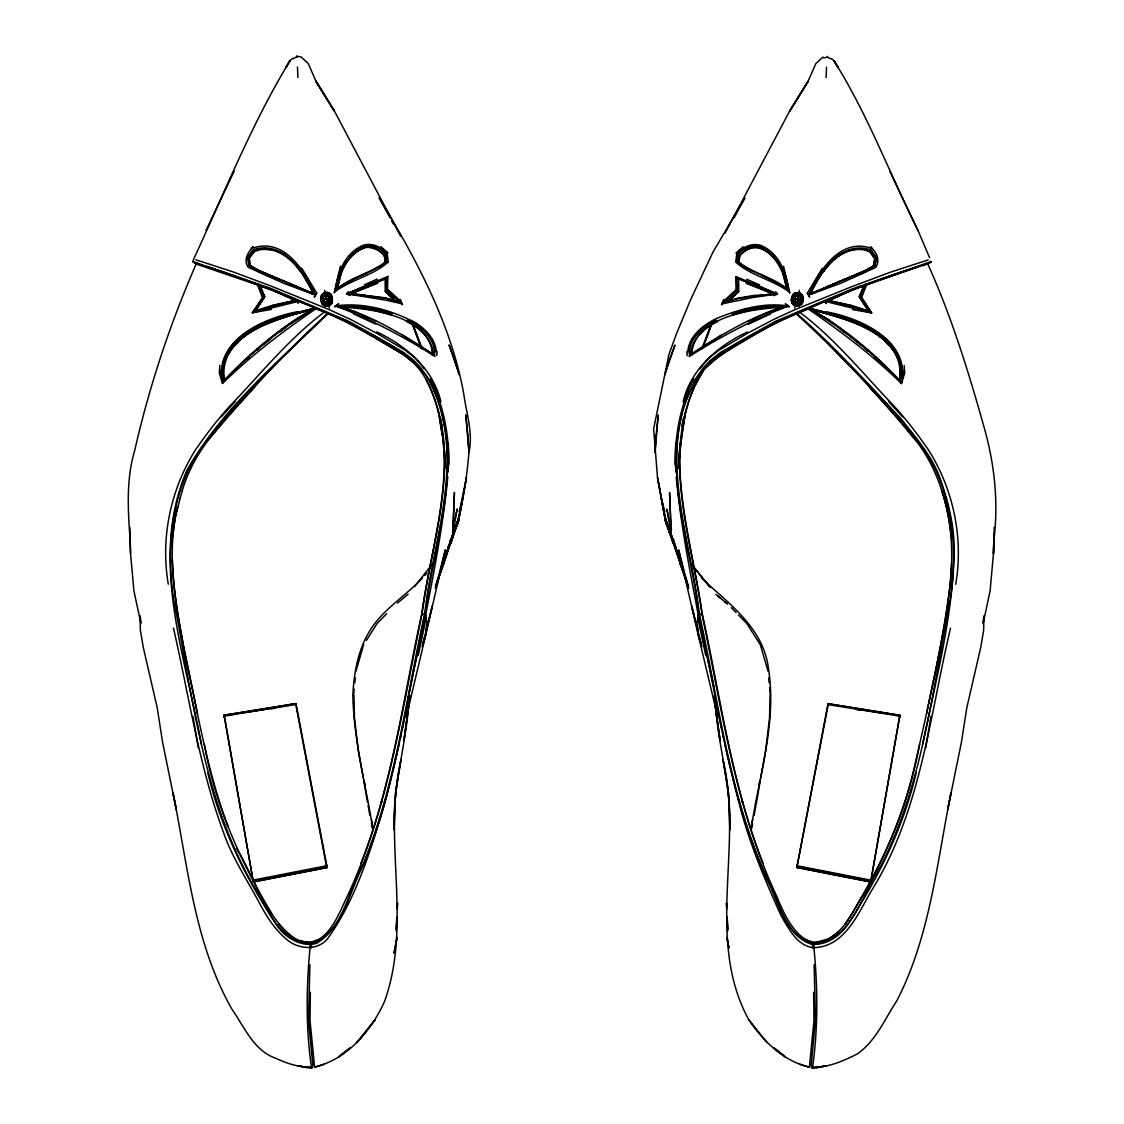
<?xml version="1.0" encoding="UTF-8"?>
<svg xmlns="http://www.w3.org/2000/svg" width="1124" height="1124" viewBox="0 0 1124 1124"><rect width="100%" height="100%" fill="white"/><g stroke="black" fill="none" stroke-linecap="round" stroke-linejoin="round"><path stroke-width="1.5" d="M994.248 527.254L993.447 553.851L990.089 590.985L983.079 623.75M727.804 302.23L738.524 291.706L738.313 279.216M223.016 373.379L223.226 365.061L225.812 358.767M679.177 467.205L679.303 451.792M310.35 992.267L310.027 1020.55L314.594 1067.069C347.19 1059.328 371.257 1030.891 384.534 1001.484C412.62 923.071 382.202 839.164 401.057 759.543L395.507 792.715L394.145 829.99C392.543 788.36 405.118 748.233 408.49 706.996L403.881 740.618L410.134 695.911M796.832 292.662L794.317 293.87L792.167 297.186L794.148 294.095L800.836 294.643L800.892 296.834L802.466 297.776L801.215 303.213C799.206 309.732 788.093 303.269 792.083 297.003L793.08 296.258C802.606 287.14 793.895 301.33 802.016 300.726C798.981 307.653 804.405 300.895 802.424 297.944C800.26 293.266 789.301 299.771 793.249 294.783C799.262 288.671 799.29 297.017 797.309 301.766C804.615 300.965 796.003 308.664 799.333 302.525M795.342 292.942L798.279 292.732C800.738 295.247 793.53 290.596 801.033 293.912L802.845 296.146L802.733 301.991M723.561 299.644L721.467 304.899L724.446 300.305L735.967 289.795L736.164 276.616L777.457 293.94L774.029 295.696M385.476 291.58L385.462 279.469L385.476 291.58L396.21 302.103M297.902 77.458L297.467 67.033M770.052 695.981L769.504 718.362L765.57 751.408L760.667 778.061M675.131 464.521L675.693 443.179M800.864 303.382C798.152 302.384 790.453 299.602 797.59 298.801M792.87 298.942L795.075 298.9L794.752 301.808L793.024 301.892L793.305 296.146L797.942 296.315M802.789 298.998L802.171 295.317L799.684 293.083L800.639 294.572C806.119 304.618 802.522 292.563 798.195 293.097L800.667 293.603L798.7 293.013M993.827 540.616L993.447 553.851L994.052 533.9L993.827 540.616C998.73 501.81 994.459 462.947 983.598 425.504C968.087 370.386 951.073 315.338 927.384 263.128M221.316 377.987C218.042 338.198 264.449 318.008 297.354 311.727M321.605 301.654L321.534 297.649L323.108 296.708C321.9 292.788 330.92 292.24 330.92 296.132L331.889 296.877L332.016 302.468C330.203 307.765 320.551 306.234 321.787 300.53C318.387 293.729 334.067 297.326 330.793 296.258L328.067 292.676L323.234 294.067C319.483 295.19 321.731 305.11 323.01 303.115L321.942 300.389L323.824 299.701M330.217 304.449L327.632 305.742C323.881 303.311 321.703 296.624 324.471 292.844M323.445 299.49C323.178 297.607 323.909 291.594 321.562 296.23C320.452 303.382 321.338 290.821 325.805 292.971L323.178 294.109M397.32 909.063L397.531 902.923L397.362 906.38M823.751 271.39C833.193 256.637 852.076 244.287 869.709 251.607L874.711 258.45L873.46 265.995L864.623 270.898L810.474 293.898M327.365 304.042C330.892 305.588 324.148 305.883 324.274 302.201C319.961 295.963 334.783 300.572 331.187 299.04C323.262 295.724 329.501 303.916 324.977 304.927C319.342 301.963 328.925 300.951 330.976 301.766C331.959 304.239 330.639 297.467 330.695 296.019M309.887 964.814L308.496 1019.51L312.879 1066.072M679.88 443.32C677.084 500.742 693.958 556.872 702.163 613.283L702.528 615.123C720.793 698.285 731.485 783.807 763.126 863.401M770.095 709.413L770.39 702.584M951.438 564.037C949.401 614.786 936.222 664.312 926.485 713.979M810.39 293.645L865.831 270.898L875.118 265.657L876.565 257.508L871.086 250.146C842.143 239.567 820.197 270.772 810.39 293.645L810.868 293.238C820.984 271.109 842.269 240.578 870.622 250.835L875.807 257.747L875.61 261.752L873.46 265.995M395.17 947.855L397.025 937.486L393.99 952.927M396.182 928.846L396.814 916.748M396.168 930.756L396.969 917.086M447.802 476.787C443.432 523.601 434.271 569.84 425.518 615.994M448.097 471.982C450.401 440.482 444.612 408.167 430.97 379.701M219.826 365.37L219.264 372.901L222.552 383.453C251.242 355.24 283.388 331.074 316.49 308.341M327.604 305.784L330.358 304.604L331.945 302.3L331.355 299.153M330.92 296.132L330.976 301.766L328.7 304.281M678.404 468.469L681.706 435.789L685.949 410.021M140.964 622.232L140.149 615.826L140.331 630.002L143.282 647.396L157.177 707.6L162.573 742.177L176.342 809.772L173.026 792.982C187.919 866.14 194.368 943.612 232.176 1009.619C244.709 1027.448 253.631 1050.519 275.844 1058.316C287.252 1063.726 299.813 1067.547 312.528 1067.505L311.488 1067.772C305.854 1028.305 306.206 988.263 309.985 948.642L311.292 947.588L311.517 943.5C343.663 933.341 348.145 888.775 363.459 863.288C395.915 783.751 406.326 697.878 424.479 614.519L424.886 612.257C432.571 542.541 462.484 468.539 437.039 398.922C425.504 357.207 382.076 341.204 348.103 321.843C297.186 300.024 245.903 278.654 193.033 262.243L193.806 262.117M826.533 67.173L826.112 77.598M827.84 343.073C863.19 380.938 903.092 415.739 930.546 460.152C953.953 502.653 957.367 553.486 950.075 600.778C932.414 690.642 922.551 784.763 880.162 867.194C862.206 893.425 851.936 940.9 813.874 943.809L814.029 947.096L812.708 947.588C796.902 945.41 788.823 928.55 781.433 916.439C764.854 879.909 749.034 842.719 739.283 803.716M436.786 355.606L437.152 351.517M321.099 298.97L321.829 295.19M423.2 643.026L426.038 633.81L427.022 623.342L426.179 617.708L425.195 617.708L409.01 692.918M330.779 296.315C328.349 296.68 325.3 290.132 325.637 295.949C331.777 297.396 326.901 291.257 323.501 294.193M916.875 267.231C845.417 291.678 772.862 317.488 710.607 361.099C647.747 430.323 690.192 532.397 699.114 612.327L699.521 614.589C719.079 704.031 729.462 796.958 768.366 880.837C779.311 902.389 786.097 936.222 812.483 943.5L812.708 947.588L814.015 948.628C817.794 988.263 818.131 1028.32 812.511 1067.8L811.472 1067.533C827.714 1067.674 843.126 1061.225 857.359 1053.89C875.905 1040.936 884.729 1019.145 896.84 1000.767C930.04 936.376 936.868 863.077 950.96 793.052L947.658 809.828L961.427 742.247L966.823 707.67L980.718 647.508L983.669 630.114L983.851 615.952L983.036 622.359M353.54 695.742L354.186 689.181M354.847 682.619L355.325 677.702M406.509 715.988L425.476 636.072L426.558 625.492M679.149 458.142L679.683 452.972M680.399 446.102L685.162 413.421M752.349 271.039L744.861 267.372L737.639 261.358L738.44 254.165C752.757 237.234 774.548 252.76 781.236 268.734M899.593 380.741C906.351 332.128 844.124 319.202 809.013 308.369C844.7 316.111 910.847 332.788 900.703 382.076L900.31 380.98C873.46 352.711 843.407 327.028 809.013 308.369C844.686 317.853 908.824 332.437 900.563 381.472C873.531 353.077 842.831 328.264 809.013 308.369M321.099 298.647L321.815 295.317L323.361 294.446M738.889 262.482L739.732 255.401C760.934 231.98 785.718 266.992 786.168 287.688M798.307 293.94C795.904 297.944 803.323 295.5 800.555 299.616M902.684 378.114C905.958 338.324 859.551 318.134 826.646 311.868M738.749 263.142L739.732 255.401L738.44 254.165M811.121 1066.1L815.504 1019.524L814.113 964.814M955.695 584.311C963.689 537.989 953.349 489.095 928.185 449.488C916.102 432.164 903.218 415.234 888.367 400.13C859.649 369.557 832.772 336.933 798.967 311.671M828.374 703.736L796.902 867.321L870.707 881.82L899.86 715.286L827.981 703.694L796.846 867.573L870.664 882.073L871.1 879.656M775.434 282.503L787.531 289.711L788.879 291.678C772.357 279.665 751.029 275.773 735.714 262.145L736.81 253.631C743.47 246.142 755.103 241.337 764.32 247.111C780.674 255.949 786.519 274.382 788.879 291.678L789.863 293.055L783.583 266.233M172.562 536.963L175.218 517.152L180.219 498.185M687.776 351.714C688.998 335.921 703.104 324.948 716.395 318.542C739.114 309.339 763.688 302.061 788.402 306.023L789.315 307.035L785.297 303.873L788.402 306.023C753.572 319.202 720.47 336.736 689.012 356.603M321.38 296.09L321.464 301.71M432.585 354.341C429.621 316.223 371.327 308.468 341.865 307.274L348.847 307.288M320.86 298.984L321.239 296.272L323.122 293.954M332.325 299.687C330.779 305.644 333.744 299.181 331.187 299.04M791.844 296.933L791.746 302.749L793.558 304.983L799.248 305.953M802.817 301.738L801.609 304.421L799.192 305.672L793.783 304.576L792.055 302.426L791.703 299.743L793.08 296.258M794.809 298.633L796.256 293.603M795.525 296.132L794.921 301.583L796.368 305.868L799.192 305.672L801.496 304.042M795.989 305.63C799.501 305.152 803.435 294.994 798.616 293.814M802.213 300.656L802.396 301.78L802.185 295.443L800.836 294.643M802.55 301.597L802.62 296.216M332.563 299.672L332.17 302.37L330.358 304.604L325.96 304.393M899.874 379.842L900.774 365.202L897.542 357.334M408.167 319.652C421.402 325.848 437.643 338.816 434.496 355.156L433.864 354.847C436.463 338.9 420.812 326.508 407.872 320.452M797.52 301.639L797.914 299.209M925.74 747.98L930.939 716.564M756.227 803.997L760.358 779.733M449.628 544.676L446.298 556.675L441.493 568.28M807.51 308.468C840.611 331.201 872.758 355.367 901.448 383.579L903.218 373.604L902.544 370.26M871.03 880.064L899.86 715.286M403.966 721.172L404.865 716.185M405.455 712.869L406.045 709.539M406.635 706.223L407.225 702.893M407.815 699.564L408.419 696.248M755.426 804.756L756.045 801.314M758.826 785.845L759.445 782.402M899.903 717.449L900.268 715.37L827.981 703.694L827.728 705.113M751.689 828.557L752.588 823.639M754.106 815.448L755.918 805.627M750.958 829.723C758.883 776.614 776.853 723.42 768.591 669.286C763.632 627.726 729.42 604.361 701.488 578.045M752.026 822.684L752.644 819.424M681.79 426.713L683.392 418.381M796.846 867.573L797.113 866.211M797.183 865.873L797.38 864.82M321.267 301.85L321.155 296.019L322.967 293.786L326.831 292.521L327.955 293.659C328.925 297.312 331.285 306.964 324.667 305.588L322.307 304.056M738.524 291.706L738.538 279.595M432.333 355.226C434.44 339.701 419.069 327.463 406.424 321.422M799.024 305.054L796.635 304.168L797.085 301.963M801.215 303.213L797.309 301.766L796.368 305.868L799.319 305.616L796.368 305.868L794.331 304.337L793.038 301.696L794.71 301.429M222.552 383.453L220.782 373.463L221.456 370.133M394.131 952.983L394.833 949.555M950.525 628.161C929.52 716.705 920.781 811.261 871.803 890.166C858.314 913.067 844.363 948.038 812.708 947.588M399.315 743.048L395.465 759.81M400.032 739.676L401.465 732.946M402.181 729.588L403.614 722.858M418.24 655.433L425.799 619.717L425.392 612.636C433.611 546.475 459.013 478.824 441.732 412.143M450.682 538.621L448.532 548.512L436.829 582.33M454.63 520.482L457.145 508.933L452.733 534.855L448.532 548.512C461.093 518.066 466.038 485.09 468.975 452.466C473.176 432.557 466.432 413.618 463.791 394.088C451.047 323.276 415.88 258.787 379.153 197.796L389.958 217.733M330.358 304.534L327.632 305.742L324.681 305.489L322.504 303.916L322.785 303.087C319.553 298.464 328.433 298.422 331.13 298.815M297.902 303.494L298.506 300.74M793.333 294.53L796.003 292.774L793.249 294.783M426.038 633.81L445.343 549.805L435.409 588.316M223.297 381.949L223.69 380.839C250.54 352.585 280.593 326.901 314.987 308.243C278.527 316.659 213.504 332.226 223.297 381.949L220.782 373.463M919.601 744.453C907.728 808.718 881.174 869.456 845.346 923.83M340.417 266.107L334.151 292.928L336.469 289.585L348.566 282.377M177.718 506.784C165.86 553.837 175.78 602.787 184.224 649.503C196.967 708.949 206.647 769.575 228.088 826.688M922.593 744.299C935.575 682.338 951.831 620.209 954.093 556.689C955.231 530.725 949.471 505.083 940.872 480.735C933.004 456.878 915.962 437.756 900.661 418.381C866.632 382.244 833.334 345.349 795.848 312.669M682.521 423.945L688.872 400.818L694.435 386.445L704.298 369.403L721.074 354.299L774.155 323.375M391.84 774.872L394.664 763.168M337.762 287.042L341.724 270.828M682.268 412.255C664.677 478.866 690.937 546.671 698.608 612.721L698.201 619.788L705.76 655.489M425.912 631.632L423.13 642.942L424.802 636.17M426.713 628.4L432.29 605.976L425.645 632.812M385.139 802.1L391.447 776.544M826.913 57.324L827.559 56.369M327.14 867.517L296.019 703.596L224.14 715.201L253.279 881.764L327.14 867.517L253.336 882.017L252.9 879.6M453.843 532.088L451.244 542.021L444.43 558.431M460.334 507.233L466.474 477.602L458.213 522.379L447.591 549.397M336.793 289.093C336.989 267.076 363.291 229.113 386.249 253.631L387.12 261.26C372.016 273.272 352.135 277.235 336.793 289.093C351.39 276.659 371.482 273.188 386.361 261.232L385.56 254.024C371.257 237.094 349.452 252.633 342.764 268.608M337.832 287.561C340.024 270.912 348.651 253.364 365.384 247.421C374.236 246.746 387.246 252.057 385.251 263.016L381.64 266.023M384.703 803.688C370.906 849.365 356.715 897.191 329.107 936.545C320.368 950.412 300.839 949.991 288.812 941.097C276.799 931.965 268.158 919.011 260.965 905.916C248.249 881.525 232.485 858.61 223.493 832.448C199.131 766.385 189.057 696.501 173.475 628.077M802.592 301.668L801.44 304.211L801.005 303.241C796.705 307.54 795.075 304.857 799.614 302.637M916.229 772.61C903.556 827.32 878.237 878.223 847.51 924.897C839.403 936.573 825.775 945.818 811.106 944.16C785.564 935.098 778.595 903.162 767.832 881.244C743.638 829.343 730.712 773.27 719.248 717.435M794.626 308.074L795.497 304.871M796.368 305.868C798.49 303.368 793.347 305.054 794.752 301.808M798.546 293.659L799.417 290.413M180.079 498.424L182.355 490.471M795.23 295.837L795.806 293.842M795.399 296.034L797.169 292.647M355.971 671.14L363.656 644.642M445.891 556.296L448.307 548.062M459.196 511.687L462.147 501.669L458.213 522.379L450.457 541.796M900.703 382.076L903.218 373.604M683.111 401.816C690.726 369.136 717.941 345.756 747.291 332.016M422.104 646.862L425.476 636.072M901.448 383.579L904.75 373.042L904.174 365.497M329.908 293.8L330.892 294.643C333.533 300.544 329.515 290.245 326.185 292.802M873.601 266.599L874.908 258.632L869.653 251.34L864.005 249.261L856.376 249.163L848.578 250.512M448.785 547.121L442.617 564.669M684.741 400.917L688.829 388.187L693.873 378.943M323.136 303.255L326.48 301.513M425.87 615.615L425.504 617.498M453.632 533.282L458.452 518.515L462.498 498.958L458.213 522.379L450.345 541.037M435.536 588.33L452.733 534.855L454.433 492.481L452.733 534.855L440.538 572.481L444.43 561.705L435.438 585.885M182.228 490.696C188.706 468.905 200.255 448.841 215.19 431.757C250.694 390.225 287.519 349.508 328.461 313.175C281 359.371 229.788 404.036 193.454 460.025C170.047 502.54 166.633 553.387 173.911 600.694C192.555 696.754 203.36 797.703 252.521 884.181C267.357 906.365 279.061 944.315 311.517 943.5M452.803 534.462L447.717 548.807L453.084 534.926L451.075 539.787M454.503 529.671L458.452 518.515L451.244 542.021L447.703 548.006M360.874 863.401C392.501 783.765 403.207 698.229 421.472 615.053L424.282 613.732L424.998 614.912C406.691 698.243 396.379 784.145 363.993 863.71C349.733 890.475 344.113 926.288 316.589 943.331C301.035 947.673 285.06 937.458 276.476 924.897C245.749 878.209 220.445 827.292 207.771 772.567M323.614 293.308L325.173 293.013L323.333 293.476M328.995 298.689C333.182 307.779 319.525 304.042 327.576 305.573M328.025 292.76L330.892 294.643L327.168 292.535M326.831 292.521L324.218 292.957L321.562 296.23M324.878 305.531L327 305.77M702.388 348.651L711.478 324.148M703.174 347.119L711.647 324.288M446.973 551.224L453.084 534.926M442.322 566.145L445.399 557.94M702.444 347.175L711.169 324.372M852.554 309.578L871.578 312.837L860.886 297.115L865.41 285.271M826.196 301.639L871.578 312.837L861.672 297.354L866.66 284.555M324.218 292.957L328.658 292.816L331.102 294.586M865.536 284.175L860.338 297.2L859.087 296.834L864.019 285.707L859.481 297.003L867.953 310.069M864.89 284.625L859.663 297.424L870.243 311.882L852.694 307.063L871.578 312.837M223.058 365.314C236.518 326.733 280.733 318.907 314.987 308.243C279.314 317.727 215.19 332.311 223.437 381.345C250.469 352.95 281.169 328.138 314.987 308.243M686.427 399.034L696.037 378.015L703.02 368.18L710.171 360.481L720.4 352.529L749.188 335.907L775.658 321.225L852.231 288.966L931.248 261.597L930.475 261.485M292.591 58.308L289.781 60.822L285.861 67.552L290.034 60.668C252.155 122.895 224.926 191.502 194.396 257.593L193.159 260.501M802.115 295.443L800.569 294.586L800.892 296.834M196.616 262.988C170.216 323.347 149.225 386.417 134.655 450.724C125.958 479.864 127.995 510.563 130.173 540.475L129.963 533.788L130.553 553.696L133.911 590.831L140.922 623.609M791.76 297.172L792.982 294.474L795.427 293.153M205.987 230.462L234.185 171.157M698.397 378.83C659.563 452.621 691.218 536.274 701.755 612.875L701.755 614.589M316.687 292.985L314.355 297.017L316.687 292.985L301.668 268.116M693.03 379.828C679.388 408.293 673.599 440.594 675.903 472.094M725.022 233.258L789.694 110.981L808.254 81.293L789.708 111.107L808.507 80.254L815.827 63.618L822.937 57.057M329.922 304.197L331.088 302.019M380.123 248.559L378.507 250.357M284.161 281.478L259.377 270.772L249.528 265.236L248.193 257.607L253.378 250.708C281.731 240.452 303.016 270.968 313.132 293.111L313.61 293.519C303.803 270.631 281.857 239.426 252.914 250.006L247.435 257.368L248.882 265.531L258.169 270.758L313.61 293.519M734.042 217.873L744.847 197.936L712.939 252.197L690.403 300.164L676.831 332.887L668.935 354.482L653.62 428.904L657.526 477.742L665.787 522.505L679.57 558.572M807.313 293.111L809.645 297.143L808.648 295.092C818.834 270.701 840.288 237.164 871.592 248.418C877.423 252.83 879.923 261.007 875.821 267.414L840.921 283.206L808.648 295.092L807.313 293.111L822.332 268.243M252.408 248.292C283.712 237.038 305.166 270.561 315.352 294.966L283.079 283.079L248.179 267.273C243.191 259.897 248.025 252.113 253.279 246.718L251.256 248.671M808.648 295.092L823.316 269.915M250.54 265.854L249.289 258.309L254.291 251.481C271.924 244.161 290.807 256.511 300.248 271.249M327 304.112L326.691 301.639L328.995 301.344M342.118 269.212L346.993 260.824M349.971 295.57L346.543 293.814L387.836 276.476L385.49 279.623M226.458 357.193L231.656 348.552L237.74 342.68M255.879 309.395L261.99 299.715M271.446 309.437L252.422 312.697L263.114 296.989L258.028 283.655L263.662 297.073L264.913 296.694L259.981 285.58L264.519 296.877L256.047 309.943M366.354 640.399L377.144 623.469L386.726 613.634M297.804 301.513L252.422 312.697L263.114 296.989M323.206 294.305L324.035 293.069M255.106 311.39L264.519 296.877M253.757 311.741L263.662 297.073L253.757 311.741L271.305 306.936L252.422 312.697M287.955 302.286L254.122 311.264L264.337 297.298L259.11 284.484M723.364 302.876L722.704 303.775L752.574 297.537L777.457 293.94L775.701 291.748M414.545 586.545L431.518 565.091M348.3 291.622L346.543 293.814L385.996 300.192L401.31 303.635L402.533 304.759L400.439 299.504M209.977 437.798L226.992 417.06M699.788 368.784L708.401 358.458L718.545 350.505L747.01 333.519L773.93 319.3L795.005 309.648L851.753 286.662L891.065 271.966L928.185 259.939M823.218 271.137L828.219 265.25M321.689 295.5L323.431 293.547L325.805 292.971M229.282 414.545L254.656 387.035M221.287 416.807L235.127 401.689M422.512 577.905C408.181 593.458 389.958 604.867 376.484 621.375C359.455 642.24 354.004 669.187 352.88 695.489C353.751 740.913 365.806 785.03 373.042 829.667M424.774 575.474L427.036 573.057M385.293 291.425L386.319 290.385L400.172 302.468L387.035 290.006L387.049 277.881L346.543 293.814L371.131 296.385L348.033 293.589L364.85 286.114M728.521 301.26L738.075 291.608M247.125 358.992L249.528 356.645M326.929 292.591L325.721 292.535L325.384 293.687M385.56 254.024L384.267 255.26L385.125 262.356L379.139 267.245M328.152 312.542C278.429 362.04 221.99 408.405 186.949 470.268C148.733 558.389 185.207 655.573 201.407 744.257M385.125 262.356L386.361 261.232M739.648 255.682L745.732 250.371L752.532 247.505L759.093 247.252L764.98 249.851L771.064 254.642M834.907 258.52L839.825 254.263L847.117 251.144M735.925 253.012L743.161 246.774M869.709 251.607L870.622 250.835M837.745 932.302L828.88 938.765L815.504 942.446M388.286 262.004C372.971 275.633 351.643 279.525 335.121 291.552C337.481 274.256 343.326 255.822 359.68 246.971C368.897 241.196 380.53 246.001 387.19 253.49L388.286 262.004L387.583 261.625M257.115 350.112L259.672 347.976M263.522 344.759L271.193 338.338M325.033 311.531C291.228 336.807 264.351 369.431 235.633 400.003C220.782 415.107 207.898 432.038 195.815 449.375C170.651 488.982 160.31 537.876 168.305 584.213M397.432 603.11L408.068 594.231M250.273 354.945C270.758 338.212 290.877 319.933 314.945 308.552M743.891 248.685L737.751 253.757L736.88 261.4C751.998 273.413 771.865 277.361 787.207 289.219C785.718 269.999 767.903 236.082 743.891 248.685L745.493 250.497M254.122 311.264L271.165 305.728L295.724 300.248L273.006 290.301M352.936 254.516L359.02 249.711L364.907 247.125L371.482 247.364L378.282 250.231L384.352 255.541M792.013 302.468L792.841 301.822C791.043 296.385 800.049 299.279 802.016 300.726M796.635 304.168L793.811 304.745L792.153 302.735L797.309 301.766M791.619 299.982L791.999 302.595L794.528 304.534M793.881 304.885L795.427 304.168L796.284 305.616M792.645 299.279L791.675 300.038L792.631 299.026M353.273 252.858L360.144 247.631M325.679 296.244L328.489 295.738M243.81 336.807L246.549 334.741M249.275 332.676L259.321 326.452M328.025 305.672L329.697 304.421M279.469 332.226L286.367 327.126M290.498 324.063L296.005 319.989M796.874 305.77L798.096 304.885M708.57 364.204C739.1 341.654 772.806 322.939 808.128 308.917M796.621 305.658L798.082 304.618M330.962 301.569L326.915 301.836M338.689 288.362L346.445 283.192M802.424 298.015L802.901 298.773M792.898 294.713L795.286 293.195M874.711 258.45L875.807 257.747M715.833 319.778C702.598 325.974 686.357 338.956 689.504 355.282L690.136 354.973C719.009 335.935 749.188 317.628 782.374 307.217M689.504 355.282L721.383 335.135M296.019 320.073L315.774 307.864L297.017 312.978M328.545 293.167L330.667 294.39M324.977 304.927L325.904 304.759M869.147 269.114L872.112 267.442M874.472 265.376L865.382 270.462L826.786 286.718M318.134 939.889L311.236 942.586M717.59 321.548C705.127 327.576 690.248 339.209 691.415 354.467M716.129 320.579C703.188 326.634 687.537 339.026 690.136 354.973M347.738 282.321L359.385 276.434M293.125 58.715L296.624 57.015L296.441 56.214L301.063 56.903L308.173 63.464L315.493 80.113L334.306 110.967L315.746 81.139L334.306 110.84L400.551 236.166M752.49 320.073L757.014 317.98M748.191 324.302L770.558 313.947M262.37 325.047L271.53 320.818M747.98 321.534L769.223 311.784L785.676 306.374L767.931 305.953L747.053 309.283L732.061 313.708M850.994 290.442L828.276 300.389L852.835 305.854L869.878 311.39L829.638 301.162M387.485 289.922L387.836 276.476M826.674 301.499L851.683 290.175M775.602 322.546L824.721 301.724M826.323 301.049L840.19 294.783M839.923 294.839L844.953 292.619M848.142 291.186L930.981 262.384L930.194 262.271M360.916 275.745L367.056 272.977M386.6 278.513L348.595 293.476L385.687 298.267L400.172 302.468L385.504 297.916L350.042 293.364M364.288 284.85L377.285 279.089M852.947 276.799L861.743 272.907M851.149 277.867L866.084 271.46M325.749 292.83L323.431 293.547M351.714 293.322L377.383 282.869M835.104 296.764L839.923 294.755M861.42 285.777L828.585 300.628L852.245 305.784M351.587 293.533L377.847 283.136M811.289 294.024L815.841 292.226M331.159 301.696L329.248 301.682M866.464 284.316L892.189 275.057M809.954 294.024L827.334 287.702M770.699 311.826L782.22 307.92M893.819 274.509L913.236 268.172M315.254 1067.069L324.33 1064.175M914.852 267.667L920.64 265.868M922.087 265.419L928.312 262.946L927.539 262.763M256.651 310.927L270.477 306.697M922.748 265.742L929.056 263.269L928.269 263.1M732.342 314.551L747.221 310.084L767.973 306.768L785.676 306.374L784.046 306.683M731.963 313.16L746.996 308.721M732.904 314.973L747.741 310.617L768.254 307.358M273.048 320.115L313.034 309.03C278.19 319.019 217.635 333.083 224.407 380.6M297.158 313.498L313.694 308.749M326.185 304.66L327.21 304.14L325.707 293.814M324.274 293.041L325.398 292.591M323.375 296.567L325.637 295.949M324.667 302.398L326.55 301.878M271.755 305.658L295.415 300.501M276.799 304.997L283.164 303.339M195.688 262.791L196.461 262.609M224.14 715.201L252.97 879.994M195.745 262.96L194.958 263.128L196.447 264.126L272.317 290.048L297.326 301.373M823.751 57.928L826.168 57.422M325.342 866.028L253.364 880.078M260.923 879.755L326.508 866.464L327.084 867.264L326.606 864.763M291.158 301.654L294.362 301.021M254.038 881.118L257.48 880.443M290.189 873.994L326.157 866.941M253.532 880.809L288.461 874.233M271.418 708.808L274.832 708.204M261.049 709.947L296.019 703.596L223.732 715.286L224.027 716.929M294.713 704.72L225.348 715.847M859.481 297.003L868.515 311.151L869.414 311.011M793.221 296.441L795.174 296.132M792.856 299.279L794.78 298.97M193.525 261.33L192.752 261.456L209.148 267.512M225.488 715.454L237.347 713.628M240.733 713.094L244.119 712.574M247.505 712.04L259.349 710.213M228.2 715.524L231.67 715.005M798.195 293.097L800.962 294.165L798.195 292.985M380.783 802.157L382.118 802.002M754.949 296.146L758.391 295.809M765.275 295.12L770.446 294.6M759.15 286.241L775.981 293.715L752.869 296.511L777.457 293.94L752.925 295.556L738.496 298.043L723.828 302.595L736.965 290.132L736.164 276.616M322.785 303.087L327.632 305.742L327.21 304.14L328.391 304.267M812.511 1067.8L819.579 1067.308L811.472 1067.533M799.333 305.714L793.642 304.73M870.636 880.134L798.658 866.084M713.866 695.967L720.119 740.674L715.51 707.052C718.882 748.289 731.457 788.416 729.855 830.032L728.493 792.771L722.943 759.599C743.779 844.869 704.931 939.144 748.696 1019.594C763.126 1041.049 783.414 1061.281 809.406 1067.098L813.973 1020.564L813.636 992.267M341.865 307.231L348.805 307.231M776.937 307.358L782.135 307.358C752.954 308.566 692.763 316.589 691.667 355.353M775.153 307.414L782.051 307.484M312.528 1067.505L304.407 1067.28L311.488 1067.772M798.433 292.914L800.653 293.94L798.827 293.139M795.075 298.9L800.26 299.49M795.609 304.393L796.593 304.478M355.282 294.643L358.725 294.994M367.323 295.851L370.765 296.188M308.496 942.46C296.104 941.603 285.749 933.58 278.654 923.83M741.882 802.03L743.217 802.171M862.951 710.045L868.023 710.832M871.409 711.351L883.267 713.192M886.653 713.712L890.039 714.232M893.425 714.766L898.512 715.552M898.652 715.932L829.287 704.804M357.46 307.498L376.259 310.491L391.096 314.846M254.586 310.884L255.485 311.025M270.743 249.57L259.995 249.121L254.347 251.2L251.355 254.333L249.092 258.492L249.219 262.763L250.399 266.472L253.378 268.144M855.996 709.497L861.125 710.382M870.468 880.865L797.478 866.52M797.829 866.997L811.542 869.681M814.956 870.355L833.797 874.065M835.511 874.388L851.009 877.451M854.465 878.125L863.063 879.811M866.52 880.499L869.962 881.174M812.483 943.5L813.874 943.809M300.361 940.633C326.129 949.766 338.731 913.854 347.119 896.615C388.735 807.749 401.999 709.806 421.879 614.659L422.245 612.805C430.913 543.033 459.323 470.296 435.128 400.706C429.368 382.329 419.392 364.85 402.771 354.299C374.573 337.72 346.712 320.129 315.872 308.791M840.836 303.466L851.978 306.36M828.402 314.046L839.319 316.926M812.764 942.586L805.852 939.889M195.829 259.785L232.949 271.825L272.247 286.536L328.995 309.522L350.07 319.174L376.99 333.406L405.455 350.379L415.599 358.331L424.212 368.672M798.433 292.816L799.529 292.971M798.363 296.076L800.625 296.694M826.983 313.104L808.226 307.99L827.981 320.2M810.966 309.156L826.842 313.624L810.306 308.889M840.991 317.404L850.952 320.242M325.3 305.124L327.126 305.644M377.004 308.594L392.037 313.034M391.939 313.582L376.947 309.156L356.069 305.826L338.324 306.248L354.777 311.657L376.02 321.408M391.658 314.425L376.779 309.957L356.027 306.641L338.324 306.248C372.901 316.013 404.008 335.373 433.864 354.847M853.523 306.838L865.817 310.589M860.886 297.115L861.672 297.354M197.178 263.803L201.913 265.264M810.98 309.297C840.12 318.12 872.66 323.698 892.653 349.213M206.985 266.332L271.769 288.826L348.342 321.099L374.812 335.781L403.6 352.402L413.829 360.354L420.98 368.068L427.963 377.889L437.573 398.922M210.764 268.032L215.625 269.549M799.67 1064.189L808.746 1067.098M809.055 308.678L828.416 319.511L868.599 350.8M218.857 270.575L230.181 274.368M341.78 307.793L353.301 311.699M231.811 274.916L271.179 289.065M296.666 287.575L315.352 294.966M311.292 947.588L309.971 947.096L310.112 943.809M792.841 301.822L794.078 304.323M326.564 312.655L299.279 301.597M773.958 293.49L736.951 278.021L775.405 293.603L738.313 298.394L723.828 302.595L737.681 290.512L738.707 291.552M746.617 282.995L770.699 292.774M746.153 283.262L772.413 293.673M308.159 292.1L312.711 293.898M313.526 293.771L285.665 282.11M265.685 286.929L273.441 290.161M287.294 295.963L292.128 297.972M297.214 286.578L258.618 270.322L249.528 265.236M275.422 250.385L284.175 254.122L286.634 256.258M257.916 271.334L272.865 277.726M746.715 279.216L759.712 284.976M265.194 274.073L272.528 277.319M327.997 313.301L336.638 317.108M761.552 275.183L776.263 282.447M338.071 317.741L348.398 322.419M272.682 289.613L283.81 294.643M286.887 296.048L296.132 300.22M274.579 290.399L284.091 294.713M293.954 299.827L274.902 290.877M852.47 320.944L866.211 327.281M353.442 313.821L375.809 324.176M362.476 315.76L367 317.853M827.376 57.169L830.889 58.87M256.342 269.802L259.321 271.474M349.845 323.248L374.447 337.312M375.95 338.198L402.926 354.172L412.803 362.181M295.106 938.765C265.376 917.353 255.05 878.743 236.588 848.564M434.988 356.477C403.53 336.61 370.428 319.075 335.598 305.897L334.685 306.908L338.717 303.747L335.598 305.897L354.566 312.191L335.598 305.897C363.347 301.991 391.616 310.154 416.077 322.981C425.813 329.571 435.536 339.167 436.238 351.587M376.709 331.889C406.059 345.63 433.274 369.009 440.889 401.704M402.617 335.008L434.496 355.156M248.193 257.607L249.289 258.309M328.573 293.013L330.821 294.474L331.987 297.045M324.808 305.545L322.56 304.084L321.408 301.541M698.496 617.568L714.105 687.986M777.555 283.318L785.311 288.489M827.995 320.115L833.502 324.19M840.401 329.29L845.908 333.364M869.259 328.686L880.19 336.933M737.639 261.358C752.518 273.329 772.61 276.785 787.207 289.219M763.856 247.758L770.727 252.984M871.156 352.936L873.727 355.086M739.957 264.154L743.554 267.161M856.643 341.682L860.478 344.885M864.328 348.103L868.164 351.32M715.932 594.357L726.568 603.251M718.292 596.268L720.948 598.502M724.924 601.832L727.565 604.066M253.378 250.708L254.291 251.481M380.839 246.648L388.075 252.872M290.329 259.461L294.783 263.943M831.409 58.462L834.219 60.977L838.153 67.707L833.98 60.808C867.658 114.142 889.899 174.234 918.013 230.617M324.836 305.054L323.01 303.115M388.033 289.669L399.568 300.178L401.31 303.635L400.636 302.735M795.553 313.301C839.6 353.175 880.289 396.884 917.732 442.982C938.414 470.549 947.982 504.901 951.663 538.733M886.26 342.806C894.83 350.421 902.193 361.619 900.984 373.505M872.744 248.811L870.721 246.844L871.592 248.418M874.486 356.772L890.053 372.03M737.4 278.64L738.51 279.75M731.288 607.634L736.079 612.538M738.468 614.997L746.856 623.581L760.344 644.755L768.029 671.239M869.344 387.162L893.566 413.407M888.887 401.816L902.712 416.934M895.87 415.922L914.023 437.924M296.778 266.304L300.782 271.01L313.399 293.041M693.044 566.58L710.593 587.613M800.892 294.081L802.761 296.399M800.822 294.235L802.564 296.385M748.696 1019.594L767.2 1042.735M692.482 565.217L709.455 586.658M800.766 294.193L802.438 296.357M870.243 311.882L860.338 297.2L869.878 311.39M324.386 302.511L325.665 304.506M862.01 299.841L868.121 309.522M824.609 301.218L826.112 303.62L825.494 300.867M676.297 548.147C664.607 526.65 662.612 501.36 657.526 477.742L665.787 522.505L673.543 541.923M777.808 262.356L781.883 269.339M300.684 269.788L314.046 293.898M271.741 913.531C240.241 861.265 215.12 804.84 204.399 744.411M430.127 378.83L435.171 388.061L439.259 400.804M391.616 220.796L393.274 223.859M677.14 550.999L672.756 542.161L670.157 532.214M889.815 171.312L917.985 230.49L929.604 257.733M425.603 378.718C464.24 452.677 432.501 536.527 421.823 613.212L422.245 614.519M321.183 301.611L322.405 304.295L324.752 305.826L330.442 304.857L332.254 302.623L332.156 296.806M331.018 294.333L332.24 297.045M674.962 544.283L665.787 522.505L661.502 499.098L663.666 507.374M677.027 551.364L670.916 535.066L672.925 539.927M257.34 284.414L262.328 297.228M670.916 535.066L676.283 548.948L672.321 537.792M412.831 324.218L422.188 348.651M680.807 563.307L675.215 547.276M687.171 582.429L671.267 534.968L666.869 509.046L669.37 520.595M678.601 558.094L681.678 566.299M412.536 323.993L421.612 348.496M412.353 324.133L421.43 348.595M688.562 585.983L679.57 561.817L688.464 588.428M680.989 565.765L674.372 544.831M802.129 300.979L802.452 301.906M669.497 529.811L665.548 518.656L670.382 533.422M698.13 615.685L698.805 617.779L697.821 617.793L696.978 623.413L697.962 633.88L700.8 643.097M697.442 625.576L698.51 636.142L701.896 646.946M664.818 511.813L661.853 501.796L667.094 525.681L683.462 572.594L671.267 534.968L669.567 492.593L671.267 534.968L675.468 548.624L673.318 538.733M675.693 548.217L678.123 556.45M941.645 490.598C951.719 519.864 953.208 551.055 950.567 581.712C942.39 646.342 927.553 709.89 912.913 773.298C902.024 817.921 883.478 860.281 859.944 899.636C851.964 913.938 843.941 930.012 829.245 938.526C801.834 954.388 784.777 916.201 776.881 896.615C735.265 807.763 721.987 709.848 702.121 614.73L699.704 613.816L699.002 614.983L720.02 721.215M329.374 307.948L328.503 304.745M324.583 290.287L325.454 293.533M327.407 304.351L327.379 305.531M688.591 588.414L678.657 549.903L697.962 633.88M694.084 615.601L691.71 606.061L698.355 632.896M694.491 617.188L697.287 628.485M698.074 631.716L700.87 643.026L699.198 636.254M732.553 776.572L738.861 802.129M296.862 56.2L297.101 57.169M782.276 270.954L786.238 287.168M728.521 759.852L724.671 743.09M729.336 763.196L732.146 774.9M698.51 636.142L717.491 716.044M326.508 866.464L295.626 703.652M720.386 722.901L721.819 729.631M722.535 732.989L723.954 739.718M197.501 713.923C187.441 662.626 173.784 611.428 172.337 558.937M728.998 947.813L726.961 937.528L728.816 947.883M440.608 418.269L442.21 426.586M371.341 819.368L371.96 822.628M698.482 616.078C689.729 569.924 680.568 523.7 676.198 476.899M363.333 777.991L358.43 751.338L354.496 718.278L353.948 695.897M368.082 805.571L369.894 815.392M371.412 823.583L372.311 828.486M364.541 782.332L365.159 785.774M223.971 716.648L224.097 717.365M363.642 779.663L367.492 802.311M193.061 716.522L198.26 747.938M439.681 418.423L442.519 435.62L445.596 468.315M438.051 409.867L442.294 435.634M223.17 373.393L224.126 379.701M791.436 299.799L791.83 302.497M328.826 296.005L329.192 298.506M326.058 296.188L326.41 298.675M768.676 677.8L769.153 682.718M769.645 687.635L770.46 695.84M686.848 351.643L687.214 355.732M727.031 917.128L727.832 930.798M726.638 906.422L726.455 902.965L726.666 909.105M727.186 916.791L727.818 928.888M353.61 702.5L353.905 709.328M130.553 553.696L129.752 527.114M329.22 298.844L329.29 301.302M448.307 443.067L448.869 464.409M325.721 292.605L325.735 293.617M444.697 451.665L444.823 467.092M656.163 435.227L655.025 452.607L658.2 415.051L656.163 435.227M668.373 362.855L664.691 374.966L674.962 345.054L668.373 362.855M371.594 1024.189L356.786 1042.707L375.304 1019.566L371.594 1024.189M340.108 1055.703L338.619 1056.869L349.831 1048.074L340.108 1055.703M786.603 306.29L769.434 312.317L788.402 306.023L786.603 306.29M826.477 1065.735L816.614 1067.491L826.477 1065.735M307.386 1067.463L297.523 1065.707L307.386 1067.463M785.381 1056.897L774.169 1048.088L785.381 1056.897M394.299 299.925L385.925 291.481L394.285 299.925M455.627 362.729L449.052 344.913L459.309 374.826L455.627 362.729M467.837 435.1L465.8 414.911L468.975 452.466L467.837 435.1"/></g></svg>
